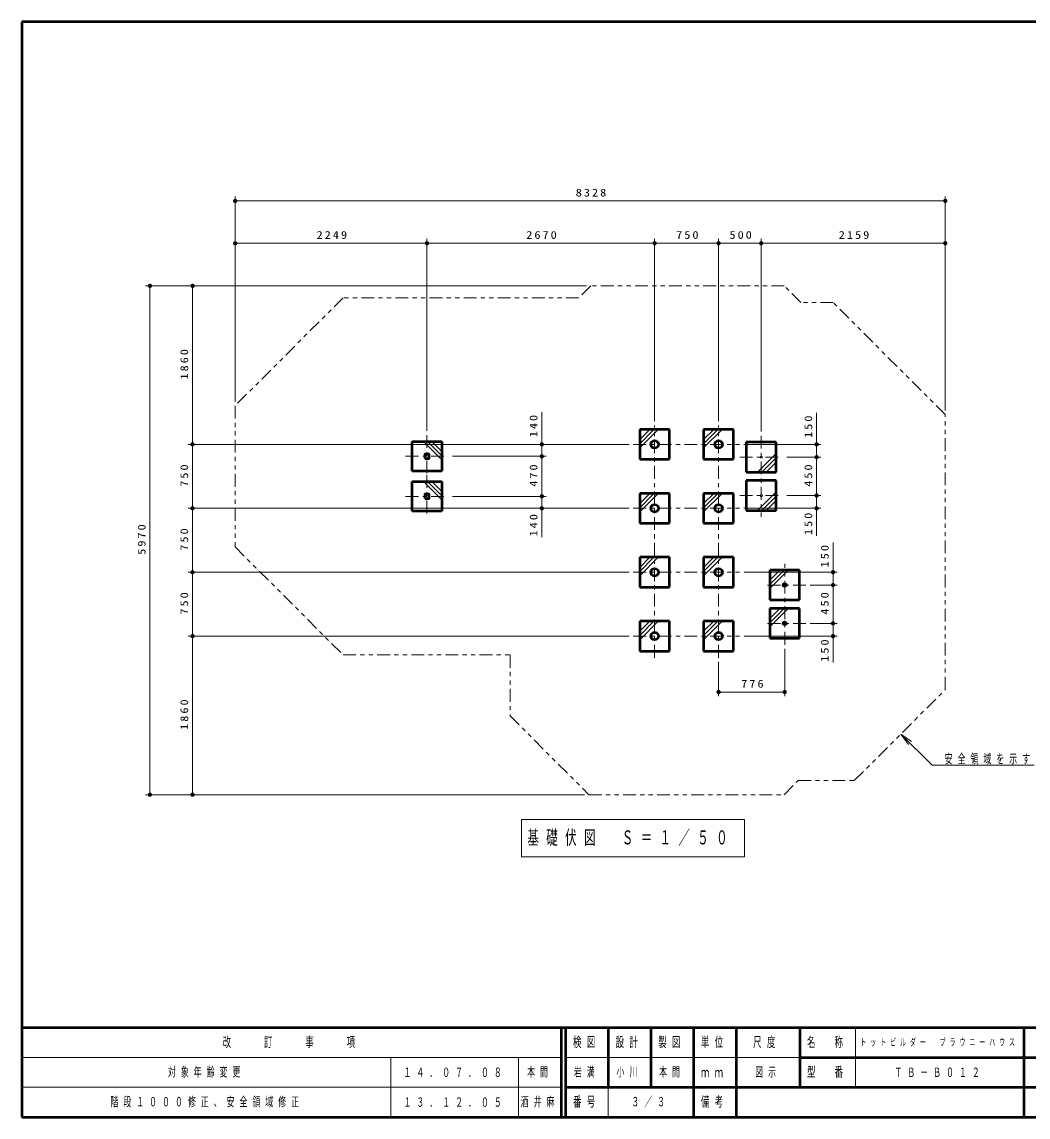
# Model space of a CAD drawing. Units: millimetres on the paper, scale 1:50. Extents: x -365 to 0, y -594 to 257.
# Drawn here: x -365 to -129, y -594 to -337 of the extents above; entities that cross this region are included whole.
import ezdxf

# ---------------------------------------------------------------- set-up
doc = ezdxf.new("R2010")
doc.units = ezdxf.units.MM
doc.linetypes.add('USER2', pattern=[6, 3, -1, 1, -1])
doc.linetypes.add('USER3', pattern=[8, 3, -1, 1, -1, 1, -1])
doc.layers.add('LY_1', color=140, linetype='Continuous', lineweight=50)
doc.styles.add('ＭＳ ゴシック', font='')
doc.styles.get('ＭＳ ゴシック').set_extended_font_data('MS Gothic')

# ---------------------------------------------------------------- blocks, each defined once
blk = doc.blocks.new('filled_dot')
at = {"color": 0, "linetype": 'Continuous', "lineweight": -2, "const_width": 1.25}
blk.add_lwpolyline([(-0.625, 0, 1), (0.625, 0, 1)], format="xyb", close=True, dxfattribs=at)

msp = doc.modelspace()

# ---------------------------------------------------------------- linework, layer by layer
at = {"layer": 'LY_1', "color": 7}
for p, q in [((0, -337), (-365, -337)), ((-365, -337), (-365, -594)), ((-365, -573), (0, -573)), ((-365, -594), (0, -594))]:
    msp.add_line(p, q, dxfattribs=at)
at = {"layer": 'LY_1', "color": 7, "lineweight": 13}
for p, q in [((-314.978, -426.063), (-314.978, -378.002)), ((-314.978, -379.002), (-148.422, -379.002)), ((-148.422, -387.94), (-148.422, -378.002)), ((-314.978, -426.063), (-314.978, -387.94)), ((-269.998, -432.94), (-269.998, -387.94)), ((-216.598, -430.703), (-216.598, -387.94)), ((-216.598, -430.703), (-216.598, -387.94)), ((-201.598, -430.703), (-201.598, -387.94)), ((-191.598, -433.14), (-191.598, -387.94)), ((-148.422, -428.157), (-148.422, -387.94)), ((-314.978, -388.94), (-269.998, -388.94)), ((-269.998, -388.94), (-216.598, -388.94)), ((-216.598, -388.94), (-201.598, -388.94)), ((-201.598, -388.94), (-191.598, -388.94)), ((-191.598, -388.94), (-148.422, -388.94)), ((-232.583, -398.94), (-335.978, -398.94)), ((-334.978, -518.34), (-334.978, -398.94)), ((-232.583, -398.94), (-325.978, -398.94)), ((-324.978, -436.14), (-324.978, -398.94)), ((-243.052, -438.94), (-243.052, -428.61)), ((-178.598, -428.76), (-178.598, -439.14)), ((-220.098, -435.004), (-217.734, -432.64)), ((-220.098, -435.994), (-216.744, -432.64)), ((-220.098, -436.984), (-215.754, -432.64)), ((-205.098, -435.004), (-202.734, -432.64)), ((-205.098, -435.994), (-201.744, -432.64)), ((-205.098, -436.984), (-200.754, -432.64)), ((-222.598, -436.14), (-325.978, -436.14)), ((-324.978, -451.14), (-324.978, -436.14)), ((-266.498, -439.784), (-270.842, -435.44)), ((-266.498, -438.794), (-269.852, -435.44)), ((-266.498, -437.804), (-268.862, -435.44)), ((-222.598, -436.14), (-244.052, -436.14)), ((-195.688, -436.14), (-177.598, -436.14)), ((-263.998, -438.94), (-242.052, -438.94)), ((-263.998, -438.94), (-242.052, -438.94)), ((-243.052, -438.94), (-243.052, -448.34)), ((-188.098, -438.296), (-192.442, -442.64)), ((-188.098, -439.286), (-191.452, -442.64)), ((-185.598, -439.14), (-177.598, -439.14)), ((-178.598, -439.14), (-178.598, -448.14)), ((-188.098, -440.276), (-190.462, -442.64)), ((-266.498, -449.184), (-270.842, -444.84)), ((-266.498, -448.194), (-269.852, -444.84)), ((-266.498, -447.204), (-268.862, -444.84)), ((-263.998, -448.34), (-242.052, -448.34)), ((-263.998, -448.34), (-242.052, -448.34)), ((-243.052, -457.884), (-243.052, -448.34)), ((-220.098, -450.004), (-217.734, -447.64)), ((-220.098, -450.994), (-216.744, -447.64)), ((-220.098, -451.984), (-215.754, -447.64)), ((-205.098, -450.004), (-202.734, -447.64)), ((-205.098, -450.994), (-201.744, -447.64)), ((-205.098, -451.984), (-200.754, -447.64)), ((-188.098, -447.296), (-192.442, -451.64)), ((-188.098, -448.286), (-191.452, -451.64)), ((-188.098, -449.276), (-190.462, -451.64)), ((-185.598, -448.14), (-177.598, -448.14)), ((-178.598, -448.14), (-178.598, -457.564)), ((-222.598, -451.14), (-325.978, -451.14)), ((-324.978, -466.14), (-324.978, -451.14)), ((-222.598, -451.14), (-244.052, -451.14)), ((-195.688, -451.14), (-177.598, -451.14)), ((-174.753, -459.15), (-174.753, -469.14)), ((-220.098, -465.004), (-217.734, -462.64)), ((-220.098, -465.994), (-216.744, -462.64)), ((-220.098, -466.984), (-215.754, -462.64)), ((-205.098, -465.004), (-202.734, -462.64)), ((-205.098, -465.994), (-201.744, -462.64)), ((-205.098, -466.984), (-200.754, -462.64)), ((-222.598, -466.14), (-325.978, -466.14)), ((-324.978, -481.14), (-324.978, -466.14)), ((-195.608, -466.14), (-173.753, -466.14)), ((-189.588, -468.004), (-187.224, -465.64)), ((-189.588, -468.994), (-186.234, -465.64)), ((-189.588, -469.984), (-185.244, -465.64)), ((-180.088, -469.14), (-173.753, -469.14)), ((-174.753, -469.14), (-174.753, -478.14)), ((-189.588, -477.004), (-187.224, -474.64)), ((-189.588, -477.994), (-186.234, -474.64)), ((-189.588, -478.984), (-185.244, -474.64)), ((-220.098, -480.004), (-217.734, -477.64)), ((-220.098, -480.994), (-216.744, -477.64)), ((-220.098, -481.984), (-215.754, -477.64)), ((-205.098, -480.004), (-202.734, -477.64)), ((-205.098, -480.994), (-201.744, -477.64)), ((-205.098, -481.984), (-200.754, -477.64)), ((-180.088, -478.14), (-173.753, -478.14)), ((-174.753, -478.14), (-174.753, -487.289)), ((-222.598, -481.14), (-325.978, -481.14)), ((-324.978, -518.34), (-324.978, -481.14)), ((-195.608, -481.14), (-173.753, -481.14)), ((-186.088, -484.14), (-186.088, -495.25)), ((-201.598, -487.205), (-201.598, -495.25)), ((-186.088, -494.25), (-201.598, -494.25)), ((-157.059, -506.585), (-158.827, -504.11)), ((-158.827, -504.11), (-156.352, -505.878)), ((-158.827, -504.11), (-156.705, -506.232)), ((-158.827, -504.11), (-151.521, -511.416)), ((-151.521, -511.416), (-127.55, -511.416)), ((-233.006, -518.34), (-335.978, -518.34)), ((-233.006, -518.34), (-325.978, -518.34)), ((-247.846, -524.16), (-247.846, -532.96)), ((-195.546, -524.16), (-247.846, -524.16)), ((-195.546, -532.96), (-195.546, -524.16)), ((-247.846, -532.96), (-195.546, -532.96)), ((-169.5, -573), (-169.5, -587)), ((-365, -580), (-238.5, -580)), ((-278.5, -580), (-278.5, -594)), ((-248.5, -580), (-248.5, -594)), ((-237.5, -580), (-182.5, -580)), ((-365, -587), (-238.5, -587)), ((-227.5, -587), (-227.5, -594))]:
    msp.add_line(p, q, dxfattribs=at)
at = {"layer": 'LY_1', "color": 7, "linetype": 'USER2', "lineweight": 13}
for p, q in [((-216.598, -486.205), (-216.598, -431.703)), ((-201.598, -486.205), (-201.598, -431.703)), ((-269.998, -433.94), (-269.998, -443.94)), ((-191.598, -434.14), (-191.598, -453.14)), ((-221.598, -436.14), (-196.688, -436.14)), ((-274.998, -438.94), (-264.998, -438.94)), ((-196.598, -439.14), (-186.598, -439.14)), ((-269.998, -443.34), (-269.998, -453.34)), ((-274.998, -448.34), (-264.998, -448.34)), ((-196.598, -448.14), (-186.598, -448.14)), ((-221.598, -451.14), (-196.688, -451.14)), ((-186.088, -483.14), (-186.088, -464.14)), ((-221.598, -466.14), (-196.688, -466.14)), ((-181.088, -469.14), (-191.088, -469.14)), ((-181.088, -478.14), (-191.088, -478.14)), ((-221.598, -481.14), (-196.688, -481.14))]:
    msp.add_line(p, q, dxfattribs=at)
at = {"layer": 'LY_1'}
for p, q in [((-220.098, -432.64), (-220.098, -439.64)), ((-213.098, -432.64), (-220.098, -432.64)), ((-213.098, -439.64), (-213.098, -432.64)), ((-205.098, -432.64), (-205.098, -439.64)), ((-198.098, -432.64), (-205.098, -432.64)), ((-198.098, -439.64), (-198.098, -432.64)), ((-273.498, -442.44), (-273.498, -435.44)), ((-273.498, -435.44), (-266.498, -435.44)), ((-266.498, -435.44), (-266.498, -442.44)), ((-188.098, -435.64), (-195.098, -435.64)), ((-195.098, -435.64), (-195.098, -442.64)), ((-188.098, -442.64), (-188.098, -435.64)), ((-220.098, -439.64), (-213.098, -439.64)), ((-205.098, -439.64), (-198.098, -439.64)), ((-266.498, -442.44), (-273.498, -442.44)), ((-195.098, -442.64), (-188.098, -442.64)), ((-273.498, -451.84), (-273.498, -444.84)), ((-273.498, -444.84), (-266.498, -444.84)), ((-266.498, -444.84), (-266.498, -451.84)), ((-188.098, -444.64), (-195.098, -444.64)), ((-195.098, -444.64), (-195.098, -451.64)), ((-188.098, -451.64), (-188.098, -444.64)), ((-220.098, -447.64), (-220.098, -454.64)), ((-213.098, -447.64), (-220.098, -447.64)), ((-213.098, -454.64), (-213.098, -447.64)), ((-205.098, -447.64), (-205.098, -454.64)), ((-198.098, -447.64), (-205.098, -447.64)), ((-198.098, -454.64), (-198.098, -447.64)), ((-266.498, -451.84), (-273.498, -451.84)), ((-195.098, -451.64), (-188.098, -451.64)), ((-220.098, -454.64), (-213.098, -454.64)), ((-205.098, -454.64), (-198.098, -454.64)), ((-220.098, -462.64), (-220.098, -469.64)), ((-213.098, -462.64), (-220.098, -462.64)), ((-213.098, -469.64), (-213.098, -462.64)), ((-205.098, -462.64), (-205.098, -469.64)), ((-198.098, -462.64), (-205.098, -462.64)), ((-198.098, -469.64), (-198.098, -462.64)), ((-189.588, -465.64), (-189.588, -472.64)), ((-182.588, -465.64), (-189.588, -465.64)), ((-182.588, -472.64), (-182.588, -465.64)), ((-220.098, -469.64), (-213.098, -469.64)), ((-205.098, -469.64), (-198.098, -469.64)), ((-189.588, -472.64), (-182.588, -472.64)), ((-189.588, -474.64), (-189.588, -481.64)), ((-182.588, -474.64), (-189.588, -474.64)), ((-182.588, -481.64), (-182.588, -474.64)), ((-220.098, -477.64), (-220.098, -484.64)), ((-213.098, -477.64), (-220.098, -477.64)), ((-213.098, -484.64), (-213.098, -477.64)), ((-205.098, -477.64), (-205.098, -484.64)), ((-198.098, -477.64), (-205.098, -477.64)), ((-198.098, -484.64), (-198.098, -477.64)), ((-189.588, -481.64), (-182.588, -481.64)), ((-220.098, -484.64), (-213.098, -484.64)), ((-205.098, -484.64), (-198.098, -484.64)), ((-238.5, -573), (-238.5, -594)), ((-237.5, -573), (-237.5, -594)), ((-227.5, -573), (-227.5, -587)), ((-217.5, -573), (-217.5, -587)), ((-207.5, -573), (-207.5, -594)), ((-197.5, -573), (-197.5, -587)), ((-182.5, -573), (-182.5, -587)), ((-130, -573), (-130, -594)), ((-182.5, -580), (-70, -580)), ((-237.5, -587), (0, -587)), ((-197.5, -587), (-197.5, -594))]:
    msp.add_line(p, q, dxfattribs=at)
at = {"layer": 'LY_1', "color": 7, "linetype": 'USER3', "lineweight": 13}
msp.add_lwpolyline([(-314.978, -427.063), (-314.978, -460.218), (-289.656, -485.54), (-250.495, -485.54), (-250.495, -499.851), (-232.006, -518.34), (-186.19, -518.34), (-182.887, -515.037), (-169.754, -515.037), (-148.422, -493.705), (-148.422, -429.157), (-174.71, -402.868), (-182.261, -402.868), (-186.189, -398.94), (-231.583, -398.94), (-234.383, -401.74), (-289.656, -401.74)], close=True, dxfattribs=at)
at = {"layer": 'LY_1'}
for points in [[(-270.498, -439.44), (-269.498, -439.44), (-269.498, -438.44), (-270.498, -438.44)], [(-270.498, -448.84), (-269.498, -448.84), (-269.498, -447.84), (-270.498, -447.84)]]:
    msp.add_lwpolyline(points, close=True, dxfattribs=at)
for centre, radius in [((-216.598, -436.14), 0.891), ((-201.598, -436.14), 0.891), ((-216.598, -451.14), 0.891), ((-201.598, -451.14), 0.891), ((-216.598, -466.14), 0.891), ((-201.598, -466.14), 0.891), ((-186.088, -469.14), 0.34), ((-186.088, -478.14), 0.34), ((-216.598, -481.14), 0.891), ((-201.598, -481.14), 0.891)]:
    msp.add_circle(centre, radius, dxfattribs=at)
at = {"layer": 'LY_1', "color": 7, "lineweight": 13}
for centre in [(-191.598, -439.14), (-191.598, -448.14)]:
    msp.add_circle(centre, 0.272, dxfattribs=at)

# ---------------------------------------------------------------- block references
at = {"layer": 'LY_1', "color": 7, "lineweight": 13, "xscale": 0.4, "yscale": 0.4}
for p in [(-314.978, -379.002), (-314.978, -388.94), (-269.998, -388.94), (-216.598, -388.94), (-201.598, -388.94), (-191.598, -388.94), (-201.598, -494.25)]:
    msp.add_blockref('filled_dot', p, dxfattribs=at)
for p, rotation in [((-148.422, -379.002), 180), ((-269.998, -388.94), 180), ((-216.598, -388.94), 180), ((-201.598, -388.94), 180), ((-191.598, -388.94), 180), ((-148.422, -388.94), 180), ((-334.978, -398.94), 270), ((-324.978, -398.94), 270), ((-324.978, -436.14), 270), ((-324.978, -436.14), 90), ((-243.052, -436.14), 270), ((-178.598, -436.14), 270), ((-243.052, -438.94), 270), ((-243.052, -438.94), 90), ((-178.598, -439.14), 90), ((-178.598, -439.14), 270), ((-243.052, -448.34), 270), ((-243.052, -448.34), 90), ((-178.598, -448.14), 90), ((-178.598, -448.14), 270), ((-324.978, -451.14), 270), ((-324.978, -451.14), 90), ((-243.052, -451.14), 90), ((-178.598, -451.14), 90), ((-324.978, -466.14), 270), ((-324.978, -466.14), 90), ((-174.753, -466.14), 270), ((-174.753, -469.14), 270), ((-174.753, -469.14), 90), ((-174.753, -478.14), 90), ((-174.753, -478.14), 270), ((-324.978, -481.14), 270), ((-324.978, -481.14), 90), ((-174.753, -481.14), 90), ((-186.088, -494.25), 180), ((-334.978, -518.34), 90), ((-324.978, -518.34), 90)]:
    msp.add_blockref('filled_dot', p, dxfattribs=dict(at, rotation=rotation))

# ---------------------------------------------------------------- texts
at = {"layer": 'LY_1', "color": 7, "style": 'ＭＳ ゴシック'}
for s, insert, char_height, attachment_point in [('\\T1.33;\\W1.15;8328', (-231.283, -378.002), 1.833, 8), ('\\T1.33;\\W1.15;2249', (-292.072, -387.94), 1.833, 8), ('\\T1.33;\\W1.15;2670', (-242.889, -387.94), 1.833, 8), ('\\T1.33;\\W1.15;750', (-208.683, -387.94), 1.833, 8), ('\\T1.33;\\W1.15;500', (-196.182, -387.94), 1.833, 8), ('\\T1.33;\\W1.15;2159', (-169.582, -387.94), 1.833, 8), ('\\T1.33;\\W1.15;776', (-193.427, -493.25), 1.833, 8), ('\\T1.64;\\W0.6;安全領域を示す', (-148.55, -511.266), 2.199, 7), ('\\T1.64;\\W0.6;基礎伏図\u3000Ｓ＝１／５０', (-246.446, -528.56), 3.299, 4), ('\\T1.64;\\W0.6;改\u3000\u3000訂\u3000\u3000事\u3000\u3000項', (-301.75, -576.5), 2.346, 5), ('\\T1.64;\\W0.6;検図', (-232.5, -576.5), 2.346, 5), ('\\T1.64;\\W0.6;設計', (-222.5, -576.5), 2.346, 5), ('\\T1.64;\\W0.6;製図', (-212.5, -576.5), 2.346, 5), ('\\T1.64;\\W0.6;単位', (-202.5, -576.5), 2.346, 5), ('\\T1.64;\\W0.6;尺度', (-190.25, -576.5), 2.346, 5), ('\\T1.64;\\W0.6;名\u3000称', (-176, -576.5), 2.346, 5), ('\\T1.64;\\W0.6;トットビルダー\u3000ブラウニーハウス', (-149.75, -576.5), 1.686, 5), ('\\T1.64;\\W0.6;対象年齢変更', (-330.75, -583.5), 2.199, 4), ('\\T1.64;\\W0.6;１４．０７．０８', (-275.5, -583.5), 2.199, 4), ('\\T1.64;\\W0.6;本間', (-246.5, -583.5), 2.199, 4), ('\\T1.64;\\W0.6;岩満', (-232.5, -583.5), 2.199, 5), ('\\T1.64;\\W0.6;小川', (-222.5, -583.5), 2.199, 5), ('\\T1.64;\\W0.6;本間', (-212.5, -583.5), 2.199, 5), ('\\T1.64;\\W0.6;ｍｍ', (-202.5, -583.5), 2.346, 5), ('\\T1.64;\\W0.6;図示', (-193, -583.5), 2.199, 4), ('\\T1.64;\\W0.6;型\u3000番', (-176, -583.5), 2.346, 5), ('\\T1.64;\\W0.6;ＴＢ－Ｂ０１２', (-149.75, -583.5), 2.199, 5), ('\\T1.64;\\W0.6;階段１０００修正、安全領域修正', (-344.25, -590.5), 2.199, 4), ('\\T1.64;\\W0.6;１３．１２．０５', (-275.5, -590.5), 2.199, 4), ('\\T1.64;\\W0.6;酒井麻', (-248, -590.5), 2.199, 4), ('\\T1.64;\\W0.6;番号', (-232.5, -590.5), 2.346, 5), ('\\T1.64;\\W0.6;３／３', (-217.5, -590.5), 2.199, 5), ('\\T1.64;\\W0.6;備考', (-202.5, -590.5), 2.346, 5)]:
    msp.add_mtext(s, dxfattribs=dict(at, insert=insert, char_height=char_height, attachment_point=attachment_point))
at = {"layer": 'LY_1', "color": 7, "char_height": 1.833, "attachment_point": 8, "rotation": 90, "style": 'ＭＳ ゴシック'}
for s, insert in [('\\T1.33;\\W1.15;1860', (-325.978, -417.117)), ('\\T1.33;\\W1.15;140', (-244.052, -431.61)), ('\\T1.33;\\W1.15;150', (-179.598, -431.76)), ('\\T1.33;\\W1.15;750', (-325.978, -443.225)), ('\\T1.33;\\W1.15;470', (-244.052, -443.225)), ('\\T1.33;\\W1.15;450', (-179.598, -443.225)), ('\\T1.33;\\W1.15;140', (-244.052, -454.884)), ('\\T1.33;\\W1.15;150', (-179.598, -454.564)), ('\\T1.33;\\W1.15;5970', (-335.978, -458.231)), ('\\T1.33;\\W1.15;750', (-325.978, -458.225)), ('\\T1.33;\\W1.15;150', (-175.753, -462.15)), ('\\T1.33;\\W1.15;750', (-325.978, -473.225)), ('\\T1.33;\\W1.15;450', (-175.753, -473.225)), ('\\T1.33;\\W1.15;150', (-175.753, -484.289)), ('\\T1.33;\\W1.15;1860', (-325.978, -499.317))]:
    msp.add_mtext(s, dxfattribs=dict(at, insert=insert))

doc.saveas('drawing.dxf')
